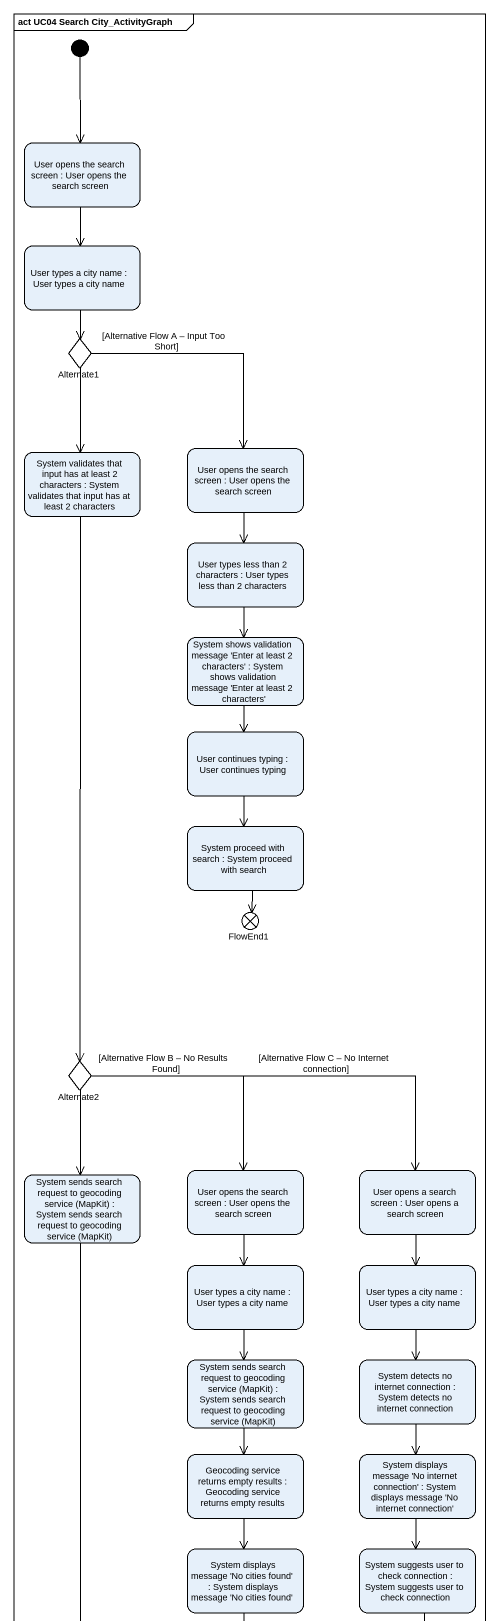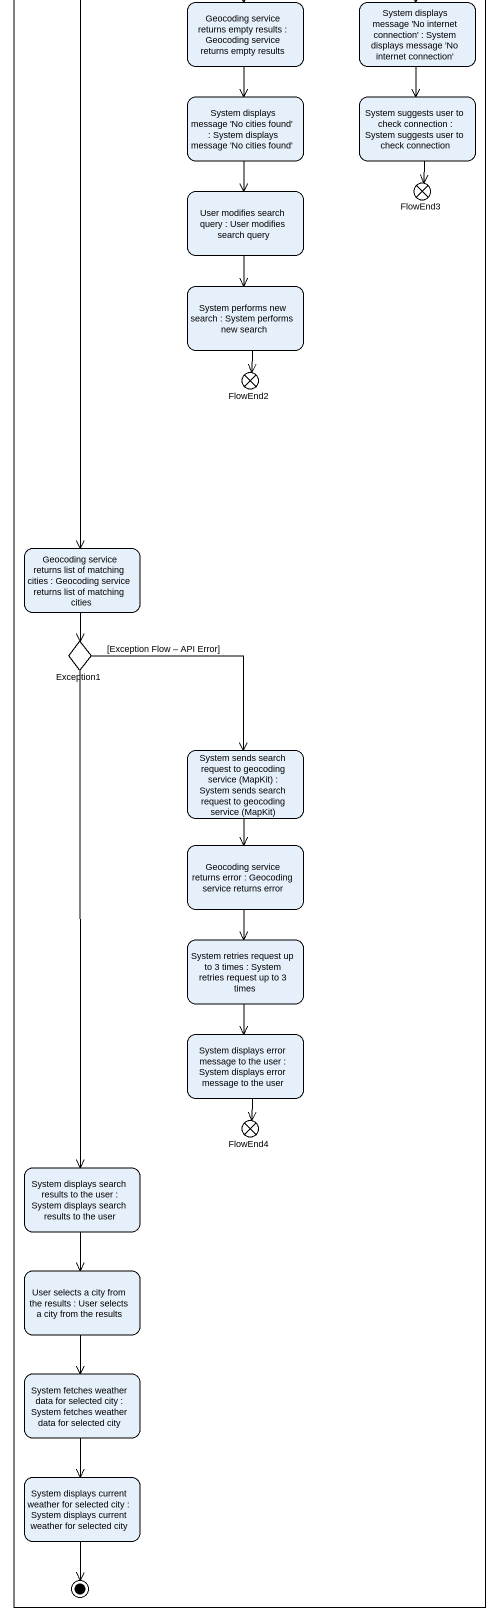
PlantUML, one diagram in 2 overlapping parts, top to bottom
@startuml
mainframe act UC04 Search City_ActivityGraph
hide empty description
state "User opens the search screen : User opens the search screen" as User_opens_the_search_screen
state "User types a city name : User types a city name" as User_types_a_city_name
state Alternate1 <<choice>>
state "System validates that input has at least 2 characters : System validates that input has at least 2 characters" as System_validates_that_input
state "User opens the search screen : User opens the search screen" as User_opens_the_search_screen_2
state "User types less than 2 characters : User types less than 2 characters" as User_types_less_than_2
state "System shows validation message 'Enter at least 2 characters' : System shows validation message 'Enter at least 2 characters'" as System_shows_validation
state "User continues typing : User continues typing" as User_continues_typing
state "System proceed with search : System proceed with search" as System_proceed_with_search
state FlowEnd1 <<end>>
state Alternate2 <<choice>>
state "User opens the search screen : User opens the search screen" as User_opens_the_search_screen_3
state "User opens a search screen : User opens a search screen" as User_opens_a_search_screen
state "System sends search request to geocoding service (MapKit) : System sends search request to geocoding service (MapKit)" as System_sends_search_request
state "User types a city name : User types a city name" as User_types_a_city_name_2
state "User types a city name : User types a city name" as User_types_a_city_name_3
state "System sends search request to geocoding service (MapKit) : System sends search request to geocoding service (MapKit)" as System_sends_search_request_2
state "System detects no internet connection : System detects no internet connection" as System_detects_no_internet
state "Geocoding service returns empty results : Geocoding service returns empty results" as Geocoding_service_returns
state "System displays message 'No internet connection' : System displays message 'No internet connection'" as System_displays_message_No
state "System displays message 'No cities found' : System displays message 'No cities found'" as System_displays_message_No_2
state "System suggests user to check connection : System suggests user to check connection" as System_suggests_user_to
state FlowEnd3 <<end>>
state "User modifies search query : User modifies search query" as User_modifies_search_query
state "System performs new search : System performs new search" as System_performs_new_search
state FlowEnd2 <<end>>
state "Geocoding service returns list of matching cities : Geocoding service returns list of matching cities" as Geocoding_service_returns_2
state Exception1 <<choice>>
state "System sends search request to geocoding service (MapKit) : System sends search request to geocoding service (MapKit)" as System_sends_search_request_3
state "Geocoding service returns error : Geocoding service returns error" as Geocoding_service_returns_3
state "System retries request up to 3 times : System retries request up to 3 times" as System_retries_request_up
state "System displays error message to the user : System displays error message to the user" as System_displays_error
state FlowEnd4 <<end>>
state "System displays search results to the user : System displays search results to the user" as System_displays_search
state "User selects a city from the results : User selects a city from the results" as User_selects_a_city_from
state "System fetches weather data for selected city : System fetches weather data for selected city" as System_fetches_weather_data
state "System displays current weather for selected city : System displays current weather for selected city" as System_displays_current
[*] --> User_opens_the_search_screen
User_opens_the_search_screen --> User_types_a_city_name
User_types_a_city_name --> Alternate1
Alternate1 --> System_validates_that_input
Alternate1 --> User_opens_the_search_screen_2 : [Alternative Flow A – Input Too Short]
System_validates_that_input --> Alternate2
User_opens_the_search_screen_2 --> User_types_less_than_2
User_types_less_than_2 --> System_shows_validation
System_shows_validation --> User_continues_typing
User_continues_typing --> System_proceed_with_search
System_proceed_with_search --> FlowEnd1
Alternate2 --> User_opens_the_search_screen_3 : [Alternative Flow B – No Results Found]
Alternate2 -right-> User_opens_a_search_screen : [Alternative Flow C – No Internet connection]
Alternate2 --> System_sends_search_request
User_opens_the_search_screen_3 --> User_types_a_city_name_2
User_opens_a_search_screen --> User_types_a_city_name_3
System_sends_search_request --> Geocoding_service_returns_2
User_types_a_city_name_2 --> System_sends_search_request_2
User_types_a_city_name_3 --> System_detects_no_internet
System_sends_search_request_2 --> Geocoding_service_returns
System_detects_no_internet --> System_displays_message_No
Geocoding_service_returns --> System_displays_message_No_2
System_displays_message_No --> System_suggests_user_to
System_displays_message_No_2 --> User_modifies_search_query
System_suggests_user_to --> FlowEnd3
User_modifies_search_query --> System_performs_new_search
System_performs_new_search --> FlowEnd2
Geocoding_service_returns_2 --> Exception1
Exception1 --> System_sends_search_request_3 : [Exception Flow – API Error]
Exception1 --> System_displays_search
System_sends_search_request_3 --> Geocoding_service_returns_3
Geocoding_service_returns_3 --> System_retries_request_up
System_retries_request_up --> System_displays_error
System_displays_error --> FlowEnd4
System_displays_search --> User_selects_a_city_from
User_selects_a_city_from --> System_fetches_weather_data
System_fetches_weather_data --> System_displays_current
System_displays_current --> [*]
@enduml
